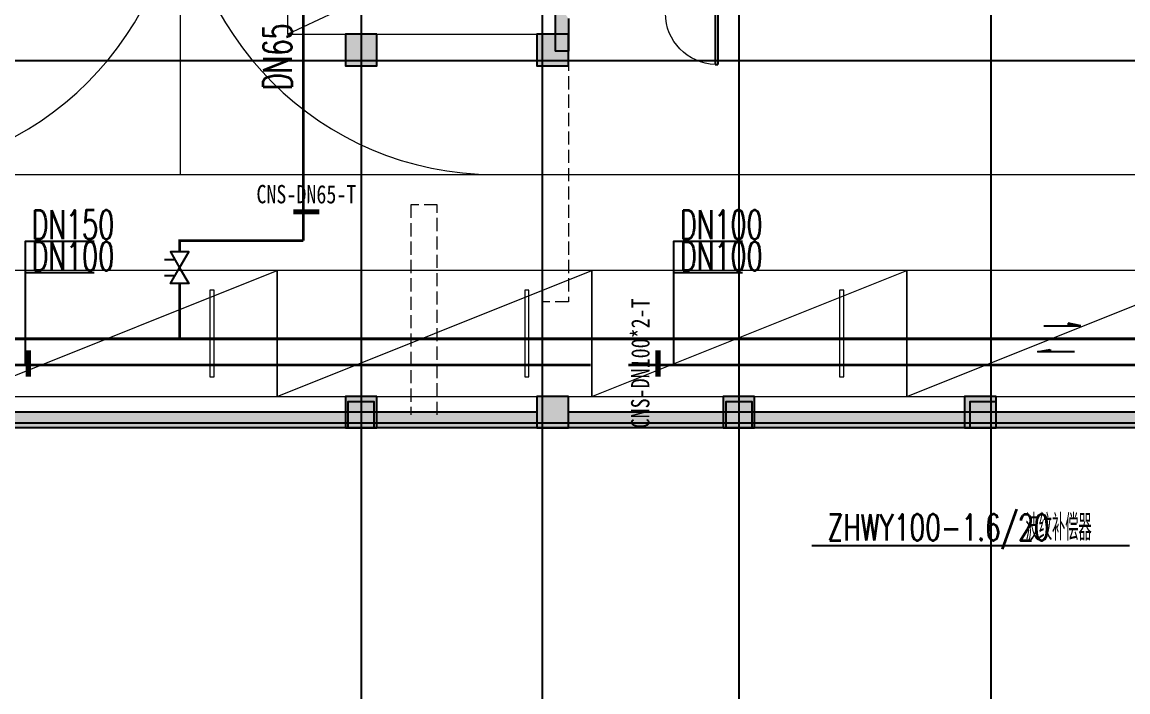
# Model space of a CAD drawing. Extents: x -888467 to -675969, y -675351 to -419232.
# Drawn here: x -778950 to -757877, y -644524 to -631766 of the extents above; entities that cross this region are included whole.
import ezdxf
from ezdxf.enums import TextEntityAlignment as Align

# ---------------------------------------------------------------- set-up
doc = ezdxf.new("R2010")
doc.units = 0
doc.header["$LTSCALE"] = 1000
doc.linetypes.add('DASH', pattern=[0.35, 0.25, -0.1])
doc.layers.get('0').update_dxf_attribs({"linetype": 'CONTINUOUS'})
for name, color, linetype in [('0-供暖管道管径标注', 4, 'CONTINUOUS'), ('1-风管标注', 4, 'CONTINUOUS'), ('3-建筑', 7, 'CONTINUOUS'), ('3-淡显', 8, 'CONTINUOUS'), ('DOTE', 252, 'CONTINUOUS'), ('PIPE-暖供水', 3, 'CONTINUOUS'), ('PIPE-暖回水', 1, 'DASH'), ('PUB_HATCH', 8, 'CONTINUOUS'), ('VRV-配件', 1, 'CONTINUOUS'), ('抗震支吊架', 2, 'CONTINUOUS'), ('暖－管径标注', 2, 'CONTINUOUS'), ('标注-', 4, 'CONTINUOUS'), ('结构柱子', 253, 'CONTINUOUS')]:
    doc.layers.add(name, color=color, linetype=linetype)
doc.layers.add('3-深度淡显', color=252, linetype='CONTINUOUS', lineweight=0)
doc.styles.add('kzcad', font='', dxfattribs={"width": 0.8})
doc.styles.add('设备标注', font='simplex.shx', dxfattribs={"width": 0.705882, "bigfont": 'gbcbig.shx'})
doc.styles.get('kzcad').set_extended_font_data('SimSun')

# ---------------------------------------------------------------- blocks, each defined once
blk = doc.blocks.new('坡向')
at = {"layer": '1-风管标注'}
h = blk.add_hatch(color=256, dxfattribs=at)
h.dxf.hatch_style = 1
h.paths.add_polyline_path([(-283166, -104624), (-283166, -104869), (-283119, -104869)])
for p, q in [((-283166, -105334), (-283166, -104624)), ((-283166, -104624), (-283119, -104869)), ((-283119, -104869), (-283166, -104869))]:
    blk.add_line(p, q, dxfattribs=at)
blk = doc.blocks.new('_FZH')
blk.add_lwpolyline([(-0.5, -0.5), (0.5, -0.5), (0.5, 0.5), (-0.5, 0.5)], close=True)
at = {"layer": 'PUB_HATCH'}
blk.add_solid([(-0.5, -0.5), (0.5, -0.5), (-0.5, 0.5), (0.5, 0.5)], dxfattribs=at)
blk = doc.blocks.new('$DorLib2D$00000001')
for p, q in [((0.45, 0.975), (0.5, 0.975)), ((0.45, 0), (0.45, 0.975)), ((0.5, 0), (0.5, 0.975)), ((0.5, 0), (0.45, 0))]:
    blk.add_line(p, q)
at = {"lineweight": 13}
blk.add_arc((0.475, 0), 0.975, 91.4693, 180, dxfattribs=at)
blk = doc.blocks.new('A$C2B1B7B0A')
at = {"layer": '结构柱子'}
h = blk.add_hatch(color=253, dxfattribs=at)
h.dxf.hatch_style = 1
h.paths.add_polyline_path([(95900, 17500), (95300, 17500), (95300, 16900), (95900, 16900)])
h = blk.add_hatch(color=253, dxfattribs=at)
h.dxf.hatch_style = 1
h.paths.add_polyline_path([(99550, 17500), (98950, 17500), (98950, 16900), (99550, 16900)])
h = blk.add_hatch(color=253, dxfattribs=at)
h.dxf.hatch_style = 1
h.paths.add_polyline_path([(95900, 10600), (95300, 10600), (95300, 10000), (95900, 10000)])
h = blk.add_hatch(color=253, dxfattribs=at)
h.dxf.hatch_style = 1
h.paths.add_polyline_path([(99550, 10600), (98950, 10600), (98950, 10000), (99550, 10000)])
h = blk.add_hatch(color=253, dxfattribs=at)
h.dxf.hatch_style = 1
h.paths.add_polyline_path([(103100, 10600), (102500, 10600), (102500, 10000), (103100, 10000)])
h = blk.add_hatch(color=253, dxfattribs=at)
h.dxf.hatch_style = 1
h.paths.add_polyline_path([(107700, 10600), (107100, 10600), (107100, 10000), (107700, 10000)])
at = {"layer": '结构柱子', "color": 253}
for points in [[(95900, 17500), (95300, 17500), (95300, 16900), (95900, 16900)], [(99550, 17500), (98950, 17500), (98950, 16900), (99550, 16900)], [(95900, 10600), (95300, 10600), (95300, 10000), (95900, 10000)], [(99550, 10600), (98950, 10600), (98950, 10000), (99550, 10000)], [(103100, 10600), (102500, 10600), (102500, 10000), (103100, 10000)], [(107700, 10600), (107100, 10600), (107100, 10000), (107700, 10000)]]:
    blk.add_lwpolyline(points, close=True, dxfattribs=at)

msp = doc.modelspace()

# ---------------------------------------------------------------- hatches: boundary and pattern name
at = {"layer": '3-淡显'}
for points in [[(-768623.7, -631571.6), (-768790.4, -631571.6), (-768790.4, -632321.6), (-768540.4, -632321.6), (-768540.4, -631696.6)], [(-768540.4, -638896.6), (-769140.4, -638896.6), (-769140.4, -639496.6), (-768540.4, -639496.6)], [(-769140.4, -639496.6), (-769140.4, -639196.6), (-786590.4, -639196.6), (-786823.7, -639296.6), (-786890.4, -639496.6)], [(-768540.4, -639196.6), (-768540.4, -639496.6), (-729090.4, -639496.6), (-729390.4, -639196.6)]]:
    msp.add_hatch(color=256, dxfattribs=at).paths.add_polyline_path(points)
h = msp.add_hatch(color=256, dxfattribs=at)
h.dxf.hatch_style = 1
h.paths.add_polyline_path([(-772190.4, -631996.5), (-772790.4, -631996.5), (-772790.4, -632596.5), (-772190.4, -632596.5)])
h = msp.add_hatch(color=256, dxfattribs=at)
h.dxf.hatch_style = 1
h.paths.add_polyline_path([(-768540.4, -631996.5), (-769140.4, -631996.5), (-769140.4, -632596.5), (-768540.4, -632596.5)])
h = msp.add_hatch(color=256, dxfattribs=at)
h.dxf.hatch_style = 1
h.paths.add_polyline_path([(-772190.4, -638896.6), (-772790.4, -638896.6), (-772790.4, -639496.6), (-772190.4, -639496.6)])
h = msp.add_hatch(color=256, dxfattribs=at)
h.dxf.hatch_style = 1
h.paths.add_polyline_path([(-768540.4, -638896.6), (-769140.4, -638896.6), (-769140.4, -639496.6), (-768540.4, -639496.6)])
h = msp.add_hatch(color=256, dxfattribs=at)
h.dxf.hatch_style = 1
h.paths.add_polyline_path([(-764990.4, -638896.6), (-765590.4, -638896.6), (-765590.4, -639496.6), (-764990.4, -639496.6)])
h = msp.add_hatch(color=256, dxfattribs=at)
h.dxf.hatch_style = 1
h.paths.add_polyline_path([(-760390.4, -638896.6), (-760990.4, -638896.6), (-760990.4, -639496.6), (-760390.4, -639496.6)])

# ---------------------------------------------------------------- linework, layer by layer
at = {"layer": '0-供暖管道管径标注'}
for points in [[(-778886.1, -638299.9), (-778886.1, -635937), (-777579.7, -635937)], [(-766530.3, -638299.9), (-766530.3, -635937), (-765223.9, -635937)], [(-778886.1, -636537), (-777579.7, -636537)], [(-766530.3, -636537), (-765223.9, -636537)]]:
    msp.add_lwpolyline(points, dxfattribs=at)
at = {"layer": '3-建筑'}
for p, q in [((-768790.4, -631571.6), (-768790.4, -632321.6)), ((-768540.4, -631696.6), (-768540.4, -632321.6)), ((-768540.4, -632321.6), (-768790.4, -632321.6)), ((-769140.4, -639196.6), (-786590.4, -639196.6)), ((-729390.4, -639196.6), (-768540.4, -639196.6)), ((-769140.4, -639496.6), (-786890.4, -639496.6)), ((-729090.4, -639496.6), (-768540.4, -639496.6))]:
    msp.add_line(p, q, dxfattribs=at)
at = {"layer": '3-建筑', "color": 7}
msp.add_lwpolyline([(-729090.4, -639496.6), (-839040.4, -639496.6)], dxfattribs=at)
at = {"layer": '3-淡显'}
for p, q in [((-772190.4, -631996.5), (-772790.4, -631996.5)), ((-772790.4, -631996.5), (-772790.4, -632596.5)), ((-772190.4, -632596.5), (-772190.4, -631996.5)), ((-768540.4, -631996.5), (-769140.4, -631996.5)), ((-769140.4, -631996.5), (-769140.4, -632596.5)), ((-768540.4, -632596.5), (-768540.4, -631996.5)), ((-772790.4, -632596.5), (-772190.4, -632596.5)), ((-769140.4, -632596.5), (-768540.4, -632596.5)), ((-772190.4, -638896.6), (-772790.4, -638896.6)), ((-772790.4, -638896.6), (-772790.4, -639496.6)), ((-772190.4, -639496.6), (-772190.4, -638896.6)), ((-768540.4, -638896.6), (-769140.4, -638896.6)), ((-769140.4, -638896.6), (-769140.4, -639496.6)), ((-768540.4, -639496.6), (-768540.4, -638896.6)), ((-764990.4, -638896.6), (-765590.4, -638896.6)), ((-765590.4, -638896.6), (-765590.4, -639496.6)), ((-764990.4, -639496.6), (-764990.4, -638896.6)), ((-760390.4, -638896.6), (-760990.4, -638896.6)), ((-760990.4, -638896.6), (-760990.4, -639496.6)), ((-760390.4, -639496.6), (-760390.4, -638896.6)), ((-772790.4, -639496.6), (-772190.4, -639496.6)), ((-769140.4, -639496.6), (-768540.4, -639496.6)), ((-765590.4, -639496.6), (-764990.4, -639496.6)), ((-760990.4, -639496.6), (-760390.4, -639496.6))]:
    msp.add_line(p, q, dxfattribs=at)
at = {"layer": '3-深度淡显'}
for p, q in [((-773890.4, -631996.6), (-768790.4, -629596.6)), ((-780090.4, -638896.6), (-774090.4, -636496.6)), ((-774090.4, -638896.6), (-768090.4, -636496.6)), ((-768090.4, -638896.6), (-762090.4, -636496.6)), ((-762090.4, -638896.6), (-756090.4, -636496.6))]:
    msp.add_line(p, q, dxfattribs=at)
msp.add_lwpolyline([(-822186, -608126.5), (-822189.4, -628670.6, 0.4142616), (-816189.4, -634671.6), (-746232.1, -634669.1)], format="xyb", dxfattribs=at)
msp.add_lwpolyline([(-775943.3, -619895.7), (-775940.8, -634671.6)], dxfattribs=at)
for points in [[(-768790.4, -631996.6), (-768790.4, -629596.6), (-773890.4, -629596.6), (-773890.4, -631996.6)], [(-774090.4, -638896.6), (-774090.4, -636496.6), (-780090.4, -636496.6), (-780090.4, -638896.6)], [(-768090.4, -638896.6), (-768090.4, -636496.6), (-774090.4, -636496.6), (-774090.4, -638896.6)], [(-762090.4, -638896.6), (-762090.4, -636496.6), (-768090.4, -636496.6), (-768090.4, -638896.6)], [(-756090.4, -638896.6), (-756090.4, -636496.6), (-762090.4, -636496.6), (-762090.4, -638896.6)], [(-775290.4, -638522), (-775290.4, -636871.2), (-775370.8, -636871.2), (-775370.8, -638522)], [(-769290.4, -638522), (-769290.4, -636871.2), (-769370.8, -636871.2), (-769370.8, -638522)], [(-763290.4, -638522), (-763290.4, -636871.2), (-763370.8, -636871.2), (-763370.8, -638522)]]:
    msp.add_lwpolyline(points, close=True, dxfattribs=at)
at = {"layer": '3-深度淡显', "linetype": 'DASH'}
for points in [[(-768540.4, -632446.6), (-768540.4, -637096.6), (-769040.4, -637096.6), (-769040.4, -632446.6)], [(-771040.4, -639246.6), (-771040.4, -635246.6), (-771540.4, -635246.6), (-771540.4, -639246.6)]]:
    msp.add_lwpolyline(points, dxfattribs=at)
at = {"layer": '3-深度淡显'}
for centre, start, end in [((-781941.8, -628669.1), 270, 0), ((-769941.8, -628669.1), 180, 270)]:
    msp.add_arc(centre, 6000, start, end, dxfattribs=at)
at = {"layer": 'DOTE', "color": 251}
for p, q in [((-772490.4, -598065.9), (-772490.4, -646591)), ((-769040.4, -598065.9), (-769040.4, -646591)), ((-765290.4, -598065.9), (-765290.4, -646591)), ((-760490.4, -598065.9), (-760490.4, -646591)), ((-872297.5, -632496.6), (-724690.4, -632496.6)), ((-872297.5, -639396.6), (-724690.4, -639396.6))]:
    msp.add_line(p, q, dxfattribs=at)
at = {"layer": 'PIPE-暖供水', "linetype": 'Continuous', "const_width": 52.5}
for points in [[(-785824.5, -638297.5), (-768112.5, -638298.3)], [(-767397.1, -638298.3), (-746064.9, -638299.2)]]:
    msp.add_lwpolyline(points, dxfattribs=at)
at = {"layer": 'PIPE-暖回水', "linetype": 'DASH', "const_width": 52.5}
msp.add_lwpolyline([(-785615.4, -630209.2), (-785615.4, -612084.3, -0.414046), (-785535.4, -612004.3), (-773670.9, -611997.5, -0.4143812), (-773590.9, -612077.5), (-773590.9, -635929.2)], format="xyb", dxfattribs=at)
for points in [[(-773590.9, -635929.2), (-775949.9, -635929.2), (-775949.9, -636144.8)], [(-775949.9, -636747.5), (-775949.9, -637799.9)], [(-785815.7, -637799.9), (-746064.9, -637799.9)]]:
    msp.add_lwpolyline(points, dxfattribs=at)
at = {"layer": '抗震支吊架', "color": 2, "const_width": 100}
for points in [[(-773783.1, -635379.2), (-773283.1, -635379.2)], [(-778829.9, -638517.2), (-778829.9, -638017.2)], [(-766833.6, -638517.2), (-766833.6, -638017.2)]]:
    msp.add_lwpolyline(points, dxfattribs=at)
at = {"layer": '暖－管径标注'}
for p, q in [((-776036.9, -636295.4), (-776233.6, -636295.4)), ((-776036.9, -636596.8), (-776233.6, -636596.8))]:
    msp.add_line(p, q, dxfattribs=at)
for points in [[(-775949.9, -636446.1), (-775775.9, -636144.8), (-776123.9, -636144.8)], [(-775949.9, -636446.1), (-775775.9, -636747.5), (-776123.9, -636747.5)]]:
    msp.add_lwpolyline(points, close=True, dxfattribs=at)
at = {"layer": '标注-', "color": 2}
msp.add_line((-757849.5, -641742.1), (-763898.7, -641742.1), dxfattribs=at)

# ---------------------------------------------------------------- block references
msp.add_blockref('A$C2B1B7B0A', (-868090.4, -649496.6))
at = {"layer": '3-建筑', "xscale": 1000, "yscale": -1000, "zscale": 200}
msp.add_blockref('$DorLib2D$00000001', (-766190.4, -631596.6), dxfattribs=at)
at = {"layer": '3-淡显', "xscale": 500, "yscale": 500, "zscale": 500}
for p in [(-772490.4, -639246.6), (-765290.4, -639246.6)]:
    msp.add_blockref('_FZH', p, dxfattribs=at)
at = {"layer": '3-淡显', "xscale": 500, "yscale": 500, "zscale": 500, "rotation": 90}
msp.add_blockref('_FZH', (-760640.4, -639246.6), dxfattribs=at)
at = {"layer": 'VRV-配件', "xscale": -1, "rotation": 270}
msp.add_blockref('坡向', (-654146.7, -354382.4), dxfattribs=at)
at = {"layer": 'VRV-配件', "rotation": 90.00000000000001}
msp.add_blockref('坡向', (-864225.8, -354882.3), dxfattribs=at)

# ---------------------------------------------------------------- texts
at = {"layer": '0-供暖管道管径标注', "style": '设备标注', "width": 0.65}
msp.add_text('DN65', height=550, rotation=90, dxfattribs=at).set_placement((-773807.9, -633061.5))
for s, p in [('DN150', (-778771.9, -635898.4)), ('DN100', (-766416.1, -635898.4)), ('DN100', (-778771.9, -636498.4)), ('DN100', (-766416.1, -636498.4))]:
    msp.add_text(s, height=550, dxfattribs=at).set_placement(p)
at = {"layer": '抗震支吊架', "color": 2, "style": 'kzcad', "width": 0.8}
for s, rotation, p in [('CNS-DN65-T', 359.88539, (-773533.1, -635219.2)), ('CNS-DN100*2-T', 89.88539, (-766993.6, -638267.2))]:
    msp.add_text(s, height=350, rotation=rotation, dxfattribs=at).set_placement(p, align=Align.CENTER)
at = {"layer": '标注-', "color": 2, "style": '设备标注', "width": 0.7}
for s, p in [('ZHWY100-1.6/20', (-763599.9, -641642.1)), ('波纹补偿器', (-759826.9, -641642.1))]:
    msp.add_text(s, height=500, dxfattribs=at).set_placement(p)

doc.saveas('drawing.dxf')
